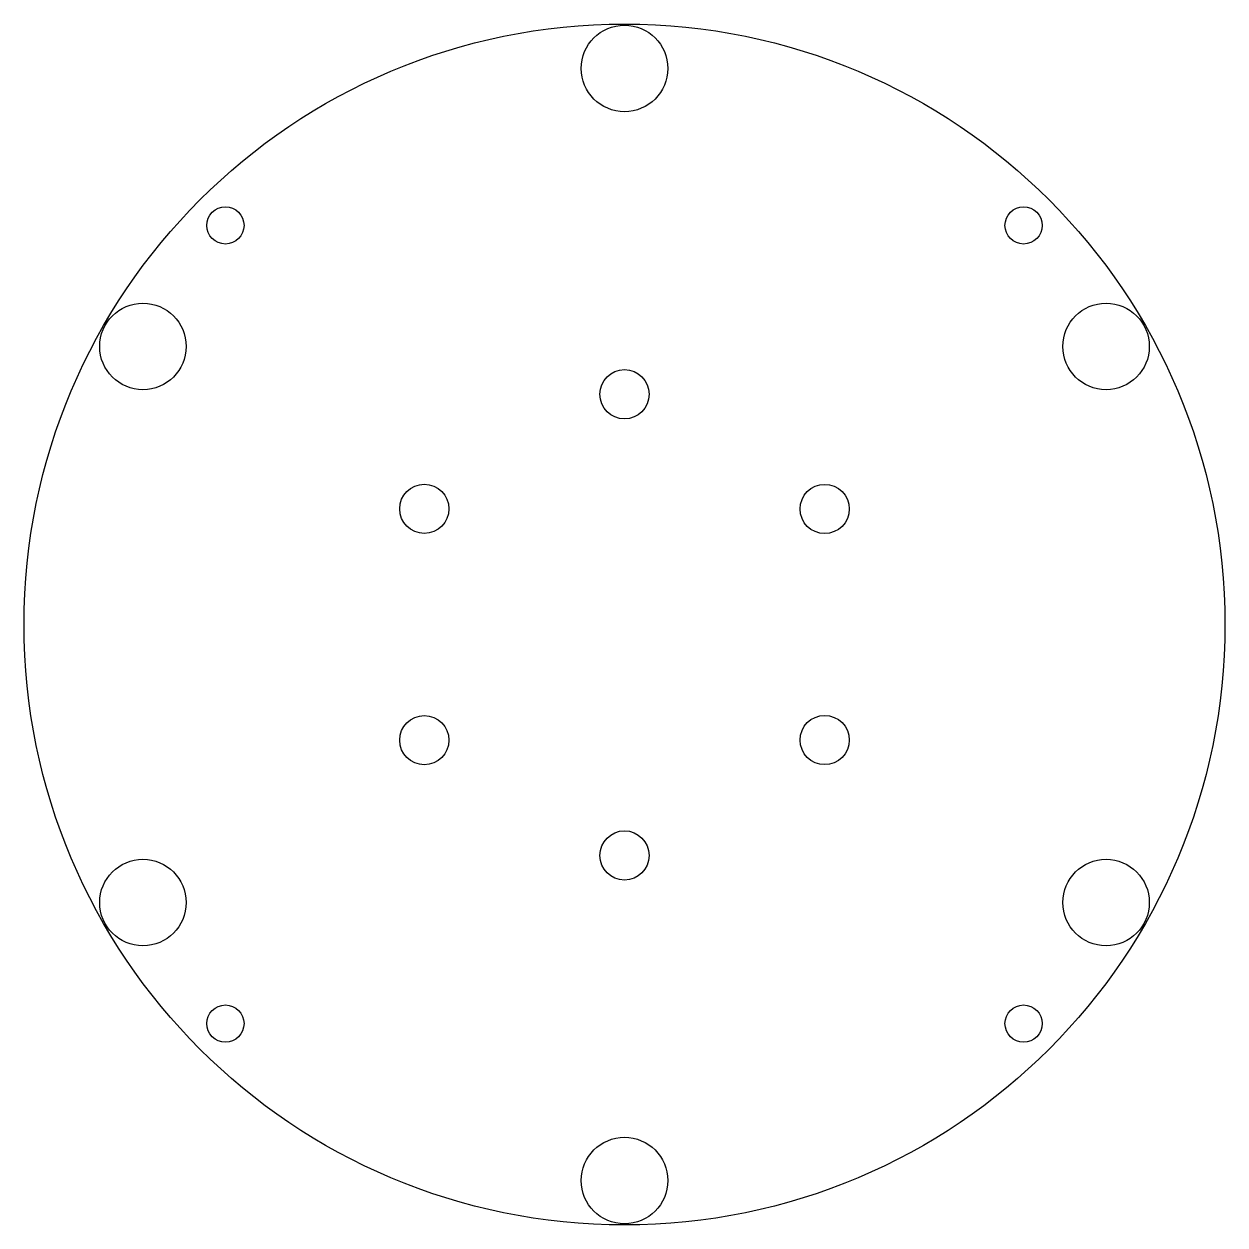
# Model space of a CAD drawing. Header units: millimetres. Extents: x -50 to 50, y -50 to 50.
import ezdxf

# ---------------------------------------------------------------- set-up
doc = ezdxf.new("R2010")
doc.units = ezdxf.units.MM

msp = doc.modelspace()

# ---------------------------------------------------------------- linework, layer by layer
at = {"color": 7, "linetype": 'Continuous', "lineweight": 25}
for centre, radius in [((0, 0), 50), ((0, 46.3), 3.6), ((-33.23, 33.23), 1.55), ((33.23, 33.23), 1.55), ((-40.1, 23.15), 3.6), ((40.1, 23.15), 3.6), ((0, 19.17), 2.05), ((-16.67, 9.63), 2.05), ((16.67, 9.62), 2.05), ((-16.67, -9.63), 2.05), ((16.67, -9.62), 2.05), ((0, -19.23), 2.05), ((-40.1, -23.15), 3.6), ((40.1, -23.15), 3.6), ((-33.23, -33.23), 1.55), ((33.23, -33.23), 1.55), ((0, -46.3), 3.6)]:
    msp.add_circle(centre, radius, dxfattribs=at)

doc.saveas('drawing.dxf')
